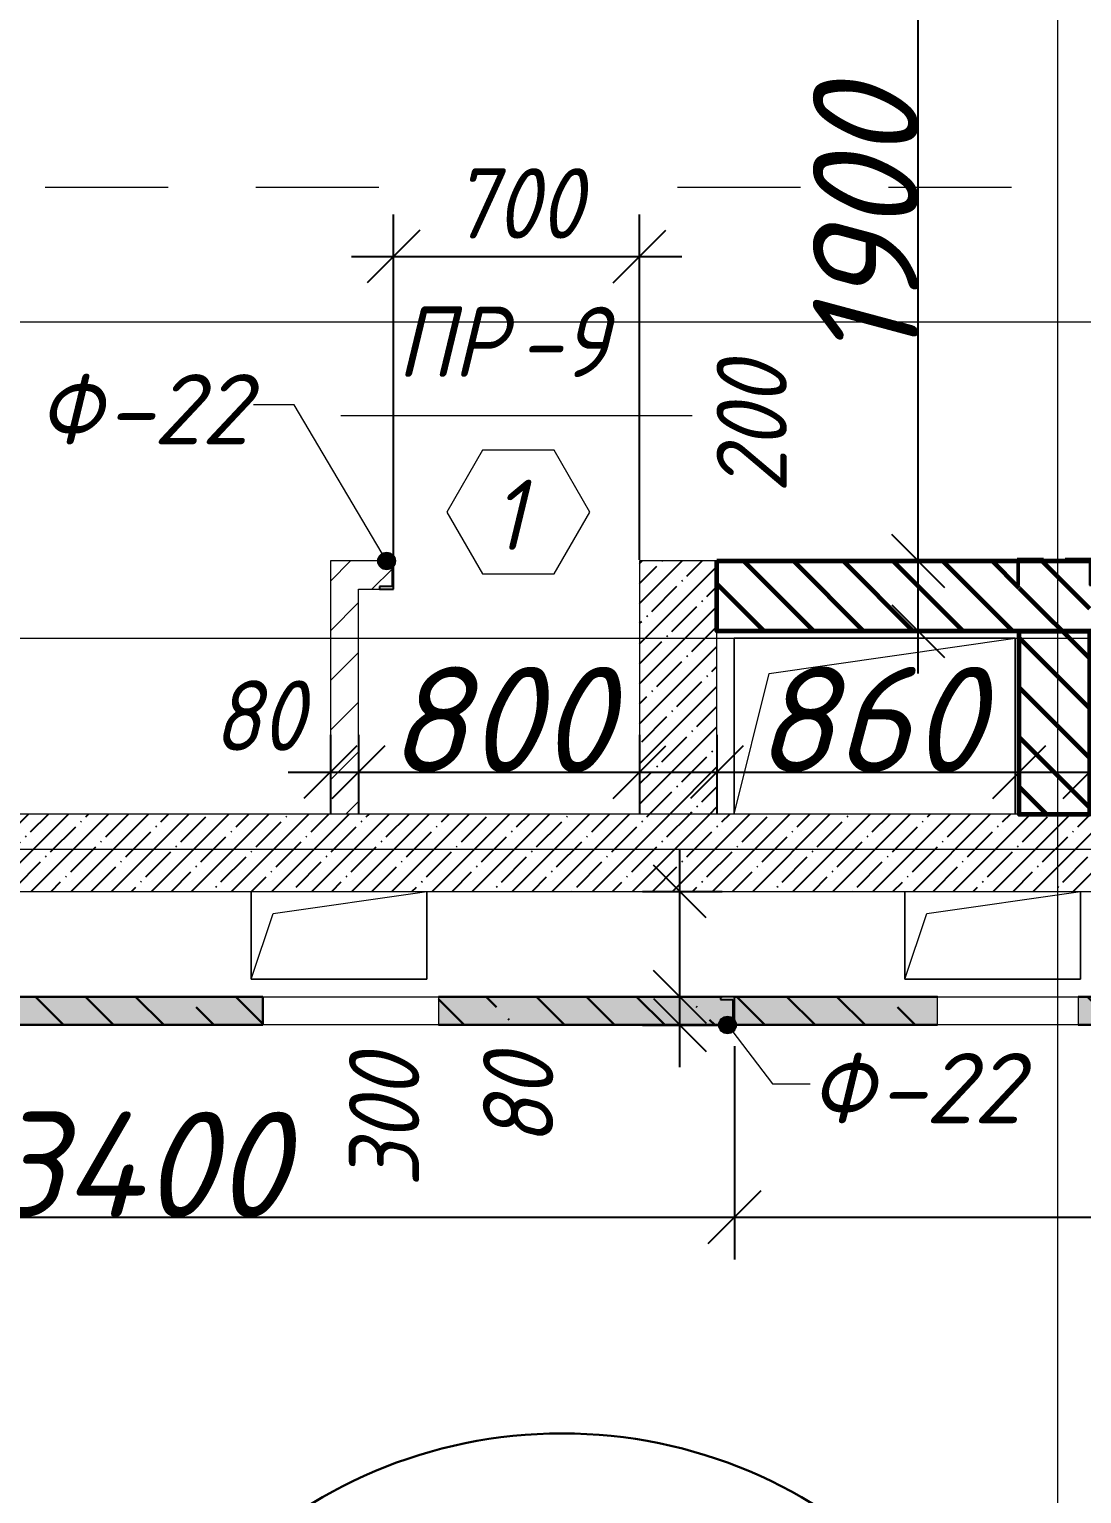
# Model space of a CAD drawing. Header units: millimetres. Extents: x 12986 to 523328, y -9759 to 30092.
# Drawn here: x 491114 to 494109, y 4797 to 8963 of the extents above; entities that cross this region are included whole.
import ezdxf

# ---------------------------------------------------------------- set-up
doc = ezdxf.new("R2010")
doc.units = ezdxf.units.MM
doc.linetypes.add('01 Штриховая _4 мм_', pattern=[600, 350, -250])
for name, color, linetype, lineweight in [('0) ПГП', 1, 'Continuous', 30), ('2) Расчет', 1, 'Continuous', 30), ('5) Блок ячеистый', 160, 'Continuous', 60), ('A-ANNO-DIMS', 7, 'Continuous', 9), ('A-DOOR-IDEN', 7, 'Continuous', 9), ('A-FLOR', 7, 'Continuous', 9), ('A-GENM', 7, 'Continuous', 9), ('A-GENM-1', 7, 'Continuous', 25), ('A-GENM-IDEN', 7, 'Continuous', 9), ('A-WALL-FNSH-2', 7, 'Continuous', 5), ('A-WALL-FNSH-4', 250, 'Continuous', 13), ('A-WALL-PATT-3', 250, 'Continuous', 5), ('G-ANNO-SYMB-1', 7, '01 Штриховая _4 мм_', 9), ('I-WALL', 7, 'Continuous', 5), ('Оси-1', 7, 'Continuous', 20)]:
    doc.layers.add(name, color=color, linetype=linetype, lineweight=lineweight)
doc.layers.add('0)Допникки кружки', color=7, linetype='Continuous', plot=False)
for name, color, linetype, lineweight, true_color in [('A-WALL-11', 7, 'Continuous', 13, 0x800000), ('A-WALL-3', 7, 'Continuous', 5, 0x000000), ('A-WALL-FNSH-3', 7, 'Continuous', 13, 0x008000)]:
    doc.layers.add(name, color=color, linetype=linetype, lineweight=lineweight, true_color=true_color)
doc.styles.add('ISOCPEUR_I_2', font='isocpeui.ttf', dxfattribs={"height": 300})
doc.styles.add('ISOCPEUR_I_3', font='isocpeui.ttf', dxfattribs={"width": 0.9, "height": 200})
doc.styles.add('ISOCPEUR_I_4', font='isocpeui.ttf', dxfattribs={"width": 0.9, "height": 300})
doc.dimstyles.new('ISO-2_0_0_9К_СРЕДНИЙ_1', dxfattribs={"dimscale": 304.8, "dimtxt": 199.196235, "dimasz": 0.492126, "dimexe": 0.393701, "dimexo": 0, "dimgap": 0, "dimtad": 1, "dimdec": 0, "dimzin": 0, "dimdsep": 46, "dimtxsty": 'ISOCPEUR_I_3', "dimblk1": 'OBLIQUE', "dimblk2": 'OBLIQUE', "dimsah": 1, "dimcen": 0.09, "dimdle": 0.393701, "dimazin": 0, "dimtfac": 1, "dimtdec": 4, "dimtix": 1, "dimtmove": 2, "dimatfit": 3, "dimfxl": 1, "dimtvp": 1, "dimtolj": 1, "dimtzin": 0, "dimarcsym": 2})
doc.dimstyles.new('ISO-2_0_0_9К_СРЕДНИЙ_2', dxfattribs={"dimscale": 304.8, "dimtxt": 199.196235, "dimasz": 0.492126, "dimexe": 0.393701, "dimexo": 0, "dimgap": 0, "dimtad": 1, "dimdec": 0, "dimzin": 0, "dimdsep": 46, "dimtxsty": 'ISOCPEUR_I_2', "dimblk1": 'OBLIQUE', "dimblk2": 'OBLIQUE', "dimsah": 1, "dimcen": 0.09, "dimdle": 0.393701, "dimazin": 0, "dimtfac": 1, "dimtdec": 4, "dimtix": 1, "dimtmove": 0, "dimatfit": 3, "dimfxl": 1, "dimtvp": 1, "dimtolj": 1, "dimtzin": 0, "dimarcsym": 2})
doc.dimstyles.new('ISO-2_0_0_9К_СРЕДНИЙ_ФОН', dxfattribs={"dimscale": 304.8, "dimtxt": 199.196235, "dimasz": 0.492126, "dimexe": 0.393701, "dimexo": 0, "dimgap": 0.164042, "dimtad": 1, "dimdec": 0, "dimdsep": 46, "dimtxsty": 'ISOCPEUR_I_3', "dimblk1": 'OBLIQUE', "dimblk2": 'OBLIQUE', "dimsah": 1, "dimcen": 0.09, "dimdle": 0.393701, "dimazin": 0, "dimtfac": 1, "dimtdec": 4, "dimtix": 1, "dimtmove": 1, "dimatfit": 3, "dimfxl": 1, "dimtvp": 1, "dimtfill": 1, "dimtolj": 1, "dimtzin": 0, "dimarcsym": 2})
pattern_1 = [(45, (395430.81, -3869.25), (-57.024626, 57.024626), []), (45, (395487.83, -3869.25), (-57.024626, 57.024626), [100.806, -20.161, 3.353, -16.808])]
pattern_2 = [(135, (395430.81, -3869.25), (-70.71068, -70.71068), [])]
pattern_3 = [(45, (395430.81, -3869.25), (-70.71068, 70.71068), [])]

# ---------------------------------------------------------------- blocks, each defined once
blk = doc.blocks.new('AR_Отверстие прямоугольное _в плите_ - AR_Отверстие прямоугольное _в плите_-24523431-АР1_1_Кладочный план 3 этажа')
at = {"layer": 'A-GENM'}
for p, q in [((400, 250), (-400, 250)), ((-400, 250), (-400, -250)), ((-300, 150), (400, 250)), ((400, -250), (400, 250)), ((-400, -250), (-300, 150))]:
    blk.add_line(p, q, dxfattribs=at)
blk = doc.blocks.new('AR_Отверстие прямоугольное _в плите_ - AR_Отверстие прямоугольное _в плите_-24484115-АР1_1_Кладочный план 3 этажа')
at = {"layer": 'A-GENM'}
for p, q in [((-250, 125), (-250, -125)), ((-187.5, 62.5), (250, 125)), ((250, -125), (250, 125)), ((-250, -125), (-187.5, 62.5)), ((-250, -125), (250, -125))]:
    blk.add_line(p, q, dxfattribs=at)
blk = doc.blocks.new('Фахверк_СКБ_Швеллер - Ф-22_80х3960 h-28624893-АР1_1_Кладочный план 3 этажа')
at = {"layer": 'A-GENM-1'}
for p, q in [((165, 40), (125, 40)), ((125, 40), (125, -40)), ((129.5, 32.6), (165, 32.6)), ((129.5, -32.6), (129.5, 32.6)), ((165, 32.6), (165, 40)), ((125, -40), (165, -40)), ((165, -32.6), (129.5, -32.6)), ((165, -40), (165, -32.6))]:
    blk.add_line(p, q, dxfattribs=at)
blk = doc.blocks.new('Фахверк_СКБ_Уголок - Ф-18_2_200х3550 h_верх развернут-29492809-АР1_1_Кладочный план 3 этажа')
at = {"layer": 'A-GENM-1'}
for p, q in [((200, 156), (125, 156)), ((125, 156), (125, 81)), ((131, 81), (131, 150)), ((131, 150), (200, 150)), ((200, 150), (200, 156)), ((125, 81), (131, 81)), ((131, 19), (125, 19)), ((125, 19), (125, -56)), ((131, -50), (131, 19)), ((125, -56), (200, -56)), ((200, -50), (131, -50)), ((200, -56), (200, -50))]:
    blk.add_line(p, q, dxfattribs=at)
blk = doc.blocks.new('Фахверк_СКБ_Швеллер - Ф-22_80х3960 h-28561543-АР1_1_Кладочный план 3 этажа')
at = {"layer": 'A-GENM-1'}
for p, q in [((165, 40), (125, 40)), ((125, 40), (125, -40)), ((129.5, 32.6), (165, 32.6)), ((129.5, -32.6), (129.5, 32.6)), ((165, 32.6), (165, 40)), ((125, -40), (165, -40)), ((165, -32.6), (129.5, -32.6)), ((165, -40), (165, -32.6))]:
    blk.add_line(p, q, dxfattribs=at)
blk = doc.blocks.new('_Oblique')
at = {"color": 0, "linetype": 'ByBlock', "lineweight": -2}
blk.add_line((-0.5, -0.5), (0.5, 0.5), dxfattribs=at)
blk = doc.blocks.new('*D3495')
at = {"layer": 'A-ANNO-DIMS', "color": 0, "lineweight": -2, "transparency": 16777216}
for p, q in [((492965.5, 6010.7), (492965.5, 6330.7)), ((492859.5, 6210.7), (493085.5, 6210.7)), ((492859.5, 6130.7), (493085.5, 6130.7))]:
    blk.add_line(p, q, dxfattribs=at)
at = {"layer": 'Defpoints', "color": 0, "transparency": 16777216}
for p in [(492859.5, 6210.7), (492965.5, 6210.7), (492859.5, 6130.7)]:
    blk.add_point(p, dxfattribs=at)
at = {"layer": 'A-ANNO-DIMS', "color": 0, "lineweight": -2, "transparency": 16777216, "xscale": 150, "yscale": 150, "zscale": 150}
for p, rotation in [((492965.5, 6210.7), 90), ((492965.5, 6130.7), 270)]:
    blk.add_blockref('_Oblique', p, dxfattribs=dict(at, rotation=rotation))
at = {"layer": 'A-ANNO-DIMS', "color": 0, "transparency": 16777216, "insert": (492405.3, 5785.9), "char_height": 200, "width": 303.391, "attachment_point": 1, "rotation": 90, "line_spacing_factor": 1.149209, "style": 'ISOCPEUR_I_3'}
blk.add_mtext('\\A1;80', dxfattribs=at)
blk = doc.blocks.new('*D3496')
at = {"layer": 'A-ANNO-DIMS', "color": 0, "lineweight": -2, "transparency": 16777216}
for p, q in [((492965.5, 6090.7), (492965.5, 6630.7)), ((492859.5, 6510.7), (493085.5, 6510.7)), ((492859.5, 6210.7), (493085.5, 6210.7))]:
    blk.add_line(p, q, dxfattribs=at)
at = {"layer": 'Defpoints', "color": 0, "transparency": 16777216}
for p in [(492859.5, 6510.7), (492965.5, 6510.7), (492859.5, 6210.7)]:
    blk.add_point(p, dxfattribs=at)
at = {"layer": 'A-ANNO-DIMS', "color": 0, "lineweight": -2, "transparency": 16777216, "xscale": 150, "yscale": 150, "zscale": 150}
for p, rotation in [((492965.5, 6510.7), 90), ((492965.5, 6210.7), 270)]:
    blk.add_blockref('_Oblique', p, dxfattribs=dict(at, rotation=rotation))
at = {"layer": 'A-ANNO-DIMS', "color": 0, "transparency": 16777216, "insert": (492023.8, 5669.9), "char_height": 200, "width": 455.087, "attachment_point": 1, "rotation": 90, "line_spacing_factor": 1.149209, "style": 'ISOCPEUR_I_3'}
blk.add_mtext('\\A1;300', dxfattribs=at)
blk = doc.blocks.new('*D3607')
at = {"layer": 'A-ANNO-DIMS', "color": 0, "lineweight": -2, "transparency": 16777216}
for p, q in [((491970.8, 6955.7), (491970.8, 6729.6)), ((492050.8, 6955.7), (492050.8, 6729.6)), ((491850.8, 6849.6), (492170.8, 6849.6))]:
    blk.add_line(p, q, dxfattribs=at)
at = {"layer": 'Defpoints', "color": 0, "transparency": 16777216}
for p in [(491970.8, 6955.7), (492050.8, 6955.7), (492050.8, 6849.6)]:
    blk.add_point(p, dxfattribs=at)
at = {"layer": 'A-ANNO-DIMS', "color": 0, "lineweight": -2, "transparency": 16777216, "xscale": 150, "yscale": 150, "zscale": 150, "rotation": 180}
blk.add_blockref('_Oblique', (491970.8, 6849.6), dxfattribs=at)
at = {"layer": 'A-ANNO-DIMS', "color": 0, "lineweight": -2, "transparency": 16777216, "xscale": 150, "yscale": 150, "zscale": 150}
blk.add_blockref('_Oblique', (492050.8, 6849.6), dxfattribs=at)
at = {"layer": 'A-ANNO-DIMS', "color": 0, "transparency": 16777216, "insert": (491636.3, 7110.9), "char_height": 200, "width": 303.391, "attachment_point": 1, "line_spacing_factor": 1.149209, "style": 'ISOCPEUR_I_3'}
blk.add_mtext('\\A1;80', dxfattribs=at)
blk = doc.blocks.new('*D3608')
at = {"layer": 'A-ANNO-DIMS', "color": 0, "lineweight": -2, "transparency": 16777216}
for p, q in [((492050.8, 6955.7), (492050.8, 6729.6)), ((492850.8, 6955.7), (492850.8, 6729.6)), ((491930.8, 6849.6), (492970.8, 6849.6))]:
    blk.add_line(p, q, dxfattribs=at)
at = {"layer": 'Defpoints', "color": 0, "transparency": 16777216}
for p in [(492050.8, 6955.7), (492850.8, 6955.7), (492850.8, 6849.6)]:
    blk.add_point(p, dxfattribs=at)
at = {"layer": 'A-ANNO-DIMS', "color": 0, "lineweight": -2, "transparency": 16777216, "xscale": 150, "yscale": 150, "zscale": 150, "rotation": 180}
blk.add_blockref('_Oblique', (492050.8, 6849.6), dxfattribs=at)
at = {"layer": 'A-ANNO-DIMS', "color": 0, "lineweight": -2, "transparency": 16777216, "xscale": 150, "yscale": 150, "zscale": 150}
blk.add_blockref('_Oblique', (492850.8, 6849.6), dxfattribs=at)
at = {"layer": 'A-ANNO-DIMS', "color": 0, "transparency": 16777216, "insert": (492450.8, 6999.6), "char_height": 300, "width": 455.087, "attachment_point": 5, "style": 'ISOCPEUR_I_2'}
blk.add_mtext('\\A1;800', dxfattribs=at)
blk = doc.blocks.new('*D3609')
at = {"layer": 'A-ANNO-DIMS', "color": 0, "lineweight": -2, "transparency": 16777216}
for p, q in [((493070.8, 6955.7), (493070.8, 6729.6)), ((493930.8, 6955.7), (493930.8, 6729.6)), ((492950.8, 6849.6), (494050.8, 6849.6))]:
    blk.add_line(p, q, dxfattribs=at)
at = {"layer": 'Defpoints', "color": 0, "transparency": 16777216}
for p in [(493070.8, 6955.7), (493930.8, 6955.7), (493930.8, 6849.6)]:
    blk.add_point(p, dxfattribs=at)
at = {"layer": 'A-ANNO-DIMS', "color": 0, "lineweight": -2, "transparency": 16777216, "xscale": 150, "yscale": 150, "zscale": 150, "rotation": 180}
blk.add_blockref('_Oblique', (493070.8, 6849.6), dxfattribs=at)
at = {"layer": 'A-ANNO-DIMS', "color": 0, "lineweight": -2, "transparency": 16777216, "xscale": 150, "yscale": 150, "zscale": 150}
blk.add_blockref('_Oblique', (493930.8, 6849.6), dxfattribs=at)
at = {"layer": 'A-ANNO-DIMS', "color": 0, "transparency": 16777216, "insert": (493500.8, 6999.6), "char_height": 300, "width": 455.087, "attachment_point": 5, "style": 'ISOCPEUR_I_2'}
blk.add_mtext('\\A1;860', dxfattribs=at)
blk = doc.blocks.new('*D3610')
at = {"layer": 'A-ANNO-DIMS', "color": 0, "lineweight": -2, "transparency": 16777216}
for p, q in [((493930.8, 6955.7), (493930.8, 6729.6)), ((494130.8, 6955.7), (494130.8, 6729.6)), ((493810.8, 6849.6), (494250.8, 6849.6))]:
    blk.add_line(p, q, dxfattribs=at)
at = {"layer": 'Defpoints', "color": 0, "transparency": 16777216}
for p in [(493930.8, 6955.7), (494130.8, 6955.7), (494130.8, 6849.6)]:
    blk.add_point(p, dxfattribs=at)
at = {"layer": 'A-ANNO-DIMS', "color": 0, "lineweight": -2, "transparency": 16777216, "xscale": 150, "yscale": 150, "zscale": 150, "rotation": 180}
blk.add_blockref('_Oblique', (493930.8, 6849.6), dxfattribs=at)
at = {"layer": 'A-ANNO-DIMS', "color": 0, "lineweight": -2, "transparency": 16777216, "xscale": 150, "yscale": 150, "zscale": 150}
blk.add_blockref('_Oblique', (494130.8, 6849.6), dxfattribs=at)
at = {"layer": 'A-ANNO-DIMS', "color": 0, "transparency": 16777216, "insert": (494349.7, 7110.9), "char_height": 200, "width": 455.087, "attachment_point": 1, "line_spacing_factor": 1.149209, "style": 'ISOCPEUR_I_3'}
blk.add_mtext('\\A1;200', dxfattribs=at)
blk = doc.blocks.new('*D3614')
at = {"layer": 'A-ANNO-DIMS', "color": 0, "lineweight": -2, "transparency": 16777216}
for p, q in [((492150.8, 7450.7), (492150.8, 8436.7)), ((492850.8, 7453.8), (492850.8, 8436.7)), ((492030.8, 8316.7), (492970.8, 8316.7))]:
    blk.add_line(p, q, dxfattribs=at)
at = {"layer": 'Defpoints', "color": 0, "transparency": 16777216}
for p in [(492850.8, 8316.7), (492150.8, 7450.7), (492850.8, 7453.8)]:
    blk.add_point(p, dxfattribs=at)
at = {"layer": 'A-ANNO-DIMS', "color": 0, "lineweight": -2, "transparency": 16777216, "xscale": 150, "yscale": 150, "zscale": 150, "rotation": 180}
blk.add_blockref('_Oblique', (492150.8, 8316.7), dxfattribs=at)
at = {"layer": 'A-ANNO-DIMS', "color": 0, "lineweight": -2, "transparency": 16777216, "xscale": 150, "yscale": 150, "zscale": 150}
blk.add_blockref('_Oblique', (492850.8, 8316.7), dxfattribs=at)
at = {"layer": 'A-ANNO-DIMS', "color": 0, "transparency": 16777216, "insert": (492500.8, 8468), "char_height": 200, "width": 455.087, "attachment_point": 5, "style": 'ISOCPEUR_I_3', "bg_fill": 3, "box_fill_scale": 1.1, "bg_fill_color": 256, "bg_fill_true_color": 13158600, "bg_fill_transparency": 0}
blk.add_mtext('\\A1;700', dxfattribs=at)
blk = doc.blocks.new('AAR_СКБ_Марка_Двери_Перемычка и проем - Марка перемычки и проема-25306769-АР1_1_Кладочный план 3 этажа')
at = {"layer": 'A-DOOR-IDEN'}
for p, q in [((-5, 0), (5, 0)), ((-0.968, -0.984), (-1.986, -2.747)), ((1.067, -0.984), (-0.968, -0.984)), ((2.085, -2.747), (1.067, -0.984)), ((-1.986, -2.747), (-0.968, -4.509)), ((1.067, -4.509), (2.085, -2.747)), ((-0.968, -4.509), (1.067, -4.509))]:
    blk.add_line(p, q, dxfattribs=at)
blk = doc.blocks.new('*D3798')
at = {"layer": 'A-ANNO-DIMS', "color": 0, "lineweight": -2, "transparency": 16777216}
for p, q in [((493643.7, 7130.7), (493643.7, 7570.7)), ((493537.6, 7450.7), (493763.7, 7450.7)), ((493537.6, 7250.7), (493763.7, 7250.7))]:
    blk.add_line(p, q, dxfattribs=at)
at = {"layer": 'Defpoints', "color": 0, "transparency": 16777216}
for p in [(493537.6, 7450.7), (493643.7, 7450.7), (493537.6, 7250.7)]:
    blk.add_point(p, dxfattribs=at)
at = {"layer": 'A-ANNO-DIMS', "color": 0, "lineweight": -2, "transparency": 16777216, "xscale": 150, "yscale": 150, "zscale": 150}
for p, rotation in [((493643.7, 7450.7), 90), ((493643.7, 7250.7), 270)]:
    blk.add_blockref('_Oblique', p, dxfattribs=dict(at, rotation=rotation))
at = {"layer": 'A-ANNO-DIMS', "color": 0, "transparency": 16777216, "insert": (493069.7, 7644.2), "char_height": 200, "width": 455.087, "attachment_point": 1, "rotation": 90, "line_spacing_factor": 1.149209, "style": 'ISOCPEUR_I_3'}
blk.add_mtext('\\A1;200', dxfattribs=at)
blk = doc.blocks.new('*D3799')
at = {"layer": 'A-ANNO-DIMS', "color": 0, "lineweight": -2, "transparency": 16777216}
for p, q in [((493643.7, 7330.7), (493643.7, 9470.7)), ((493922.8, 9350.7), (493523.7, 9350.7)), ((493537.6, 7450.7), (493763.7, 7450.7))]:
    blk.add_line(p, q, dxfattribs=at)
at = {"layer": 'Defpoints', "color": 0, "transparency": 16777216}
for p in [(493643.7, 9350.7), (493922.8, 9350.7), (493537.6, 7450.7)]:
    blk.add_point(p, dxfattribs=at)
at = {"layer": 'A-ANNO-DIMS', "color": 0, "lineweight": -2, "transparency": 16777216, "xscale": 150, "yscale": 150, "zscale": 150}
for p, rotation in [((493643.7, 9350.7), 90), ((493643.7, 7450.7), 270)]:
    blk.add_blockref('_Oblique', p, dxfattribs=dict(at, rotation=rotation))
at = {"layer": 'A-ANNO-DIMS', "color": 0, "transparency": 16777216, "insert": (493493.7, 8400.7), "char_height": 300, "width": 560.814, "attachment_point": 5, "rotation": 90, "style": 'ISOCPEUR_I_2'}
blk.add_mtext('\\A1;1900', dxfattribs=at)
blk = doc.blocks.new('*D3852')
at = {"layer": 'A-ANNO-DIMS', "color": 0, "lineweight": -2, "transparency": 16777216}
for p, q in [((493120.8, 6070.7), (493120.8, 5463.9)), ((489720.8, 5690), (489720.8, 5463.9)), ((489600.8, 5583.9), (493240.8, 5583.9))]:
    blk.add_line(p, q, dxfattribs=at)
at = {"layer": 'Defpoints', "color": 0, "transparency": 16777216}
for p in [(493120.8, 6070.7), (489720.8, 5690), (493120.8, 5583.9)]:
    blk.add_point(p, dxfattribs=at)
at = {"layer": 'A-ANNO-DIMS', "color": 0, "lineweight": -2, "transparency": 16777216, "xscale": 150, "yscale": 150, "zscale": 150, "rotation": 180}
blk.add_blockref('_Oblique', (489720.8, 5583.9), dxfattribs=at)
at = {"layer": 'A-ANNO-DIMS', "color": 0, "lineweight": -2, "transparency": 16777216, "xscale": 150, "yscale": 150, "zscale": 150}
blk.add_blockref('_Oblique', (493120.8, 5583.9), dxfattribs=at)
at = {"layer": 'A-ANNO-DIMS', "color": 0, "transparency": 16777216, "insert": (491420.8, 5733.9), "char_height": 300, "width": 625.17, "attachment_point": 5, "style": 'ISOCPEUR_I_2'}
blk.add_mtext('\\A1;3400', dxfattribs=at)
blk = doc.blocks.new('*D3853')
at = {"layer": 'A-ANNO-DIMS', "color": 0, "lineweight": -2, "transparency": 16777216}
for p, q in [((493120.8, 6070.7), (493120.8, 5463.9)), ((496510.8, 5690), (496510.8, 5463.9)), ((493000.8, 5583.9), (496630.8, 5583.9))]:
    blk.add_line(p, q, dxfattribs=at)
at = {"layer": 'Defpoints', "color": 0, "transparency": 16777216}
for p in [(493120.8, 6070.7), (496510.8, 5690), (496510.8, 5583.9)]:
    blk.add_point(p, dxfattribs=at)
at = {"layer": 'A-ANNO-DIMS', "color": 0, "lineweight": -2, "transparency": 16777216, "xscale": 150, "yscale": 150, "zscale": 150, "rotation": 180}
blk.add_blockref('_Oblique', (493120.8, 5583.9), dxfattribs=at)
at = {"layer": 'A-ANNO-DIMS', "color": 0, "lineweight": -2, "transparency": 16777216, "xscale": 150, "yscale": 150, "zscale": 150}
blk.add_blockref('_Oblique', (496510.8, 5583.9), dxfattribs=at)
at = {"layer": 'A-ANNO-DIMS', "color": 0, "transparency": 16777216, "insert": (494815.8, 5733.9), "char_height": 300, "width": 606.782, "attachment_point": 5, "style": 'ISOCPEUR_I_2'}
blk.add_mtext('\\A1;3390', dxfattribs=at)

msp = doc.modelspace()

# ---------------------------------------------------------------- hatches: boundary and pattern name
h = msp.add_hatch()
h.set_pattern_fill('FP_4', color=256, style=0, pattern_type=2)
h.set_pattern_definition(pattern_1)
h.paths.add_polyline_path([(492850.80854, 6730.74642), (493070.80854, 6730.74642), (493070.80854, 7450.74622), (492850.80854, 7450.74622), (492850.80854, 7072.57359)], flags=0)
h = msp.add_hatch()
h.set_pattern_fill('FP_4', color=256, style=0, pattern_type=2)
h.set_pattern_definition(pattern_1)
h.paths.add_polyline_path([(497040.80855, 6510.74642), (497040.80855, 6730.74642), (489640.80855, 6730.74642), (489640.80855, 6510.74642), (494554.43975, 6510.74642)], flags=0)
at = {"layer": '0) ПГП'}
h = msp.add_hatch(dxfattribs=at)
h.set_pattern_fill('FP_6', color=256, style=0, pattern_type=2)
h.set_pattern_definition([(50, (395430.81, -3869.254), (72.873764, -6.37607), [7.62, -83.82]), (355, (395430.81, -3869.25), (-14.09699, 76.422444), [6.096, -67.056]), (100.451, (395436.88, -3869.785), (58.776964, 70.04687), [6.476, -71.236]), (46.184, (395430.81, -3848.93), (108.43142, -16.817454), [11.43, -125.73]), (96.636, (395439.84, -3850.33), (94.961, 98.97089), [9.714, -106.854]), (351.184, (395430.81, -3848.93), (94.96227, 98.97018), [9.144, -100.584]), (21, (395440.97, -3854.014), (60.64565, -40.906537), [7.62, -83.82]), (326, (395440.97, -3854.01), (24.72083, 73.67493), [6.096, -67.056]), (71.451, (395446.02, -3857.42), (85.36689, 32.768737), [6.476, -71.236]), (37.5, (395430.809, -3869.254), (1.235525, 33.8224325), [3.353, -62.89, 3.353, -64.719, -67.31]), (37.5, (395430.809, -3869.254), (1.235525, 33.8224325), [-134.315, 3.353, -63.957]), (7.5, (395430.81, -3869.254), (26.728146, 40.072549), [3.353, -35.458, 3.353, -61.366, -25.654]), (7.5, (395430.81, -3869.254), (26.728146, 40.072549), [-103.53, 3.353, -22.301]), (327.5, (395408.152, -3869.254), (54.2363175, -2.292117), [3.353, -22.047, 3.353, -75.895, -105.156]), (327.5, (395408.152, -3869.254), (54.2363175, -2.292117), [-104.648, 3.353, -101.803]), (317.5, (395397.99, -3869.254), (59.25158, 10.17014), [3.353, -29.667, 3.353, -49.276, -74.676]), (317.5, (395397.99, -3869.254), (59.25158, 10.17014), [-85.649, 3.353, -71.323])])
h.paths.add_polyline_path([(494554.43975, 6130.74642), (496510.80861, 6130.74642), (496510.80861, 6210.74642), (494098.80849, 6210.74642), (494098.80849, 6130.74642)], flags=0)
h.paths.add_polyline_path([(490170.80855, 6130.74642), (491778.80849, 6130.74642), (491778.80849, 6210.74642), (490170.80855, 6210.74642)], flags=0)
h.paths.add_polyline_path([(493080.80858, 6130.74642), (493080.80858, 6138.14642), (493116.30858, 6138.14642), (493116.30858, 6203.34642), (493080.80858, 6203.34642), (493080.80858, 6210.74642), (492278.80849, 6210.74642), (492278.80849, 6130.74642)], flags=0)
h.paths.add_polyline_path([(489720.80855, 6130.74642), (489730.80855, 6130.74642), (489730.80855, 6138.14642), (489766.30855, 6138.14642), (489766.30855, 6203.34642), (489730.80855, 6203.34642), (489730.80855, 6210.74642), (489720.80855, 6210.74642), (489720.80855, 6138.14642)], flags=0)
h.paths.add_polyline_path([(493200.58959, 6130.74642), (493698.80849, 6130.74642), (493698.80849, 6210.74642), (493120.80858, 6210.74642), (493120.80858, 6130.74642)], flags=0)
h = msp.add_hatch(dxfattribs=at)
h.set_pattern_fill('FP_7', color=256, style=0, pattern_type=2)
h.set_pattern_definition([(135, (395430.8, -3869.25), (-142.5612, -142.5612), []), (135, (395573.37, -3869.25), (-142.5612, -142.5612), [252.016, -50.403, 3.353, -47.05])])
h.paths.add_polyline_path([(494554.43975, 6130.74642), (496510.80861, 6130.74642), (496510.80861, 6210.74642), (494098.80849, 6210.74642), (494098.80849, 6130.74642)], flags=0)
h.paths.add_polyline_path([(490170.80855, 6130.74642), (491778.80849, 6130.74642), (491778.80849, 6210.74642), (490170.80855, 6210.74642)], flags=0)
h.paths.add_polyline_path([(493080.80858, 6130.74642), (493080.80858, 6138.14642), (493116.30858, 6138.14642), (493116.30858, 6203.34642), (493080.80858, 6203.34642), (493080.80858, 6210.74642), (492278.80849, 6210.74642), (492278.80849, 6130.74642)], flags=0)
h.paths.add_polyline_path([(489720.80855, 6130.74642), (489730.80855, 6130.74642), (489730.80855, 6138.14642), (489766.30855, 6138.14642), (489766.30855, 6203.34642), (489730.80855, 6203.34642), (489730.80855, 6210.74642), (489720.80855, 6210.74642), (489720.80855, 6138.14642)], flags=0)
h.paths.add_polyline_path([(493200.58959, 6130.74642), (493698.80849, 6130.74642), (493698.80849, 6210.74642), (493120.80858, 6210.74642), (493120.80858, 6130.74642)], flags=0)
at = {"layer": '5) Блок ячеистый'}
h = msp.add_hatch(dxfattribs=at)
h.set_pattern_fill('FP_1', color=256, style=0, pattern_type=2)
h.set_pattern_definition(pattern_2)
h.paths.add_polyline_path([(494130.80859, 6730.74642), (494130.80859, 7450.74622), (493930.80859, 7450.74622), (493930.80859, 6730.74642)], flags=0)
h.paths.add_polyline_path([(493930.80859, 9350.74622), (494130.80859, 9350.74622), (494130.80859, 9530.74641), (493930.80859, 9530.74641), (493930.80859, 9419.74622)], flags=0)
h = msp.add_hatch(dxfattribs=at)
h.set_pattern_fill('FP_1', color=256, style=0, pattern_type=2)
h.set_pattern_definition(pattern_2)
h.paths.add_polyline_path([(493924.80859, 7250.74622), (493930.80859, 7250.74622), (493930.80859, 7381.74622), (493924.80859, 7381.74622), (493924.80859, 7450.74622), (493069.80854, 7450.74622), (493069.80854, 7250.74622)], flags=0)
at = {"layer": 'A-GENM-IDEN'}
h = msp.add_hatch(color=256, dxfattribs=at)
edge = h.paths.add_edge_path(flags=0)
edge.add_arc((493100.80858, 6130.74642), 25, 0, 360)
at = {"layer": 'A-WALL-PATT-3'}
h = msp.add_hatch(dxfattribs=at)
h.set_pattern_fill('FP_5', color=256, style=0, pattern_type=2)
h.set_pattern_definition(pattern_3)
h.paths.add_polyline_path([(491970.80854, 6730.74642), (492050.80854, 6730.74642), (492050.80854, 7450.74642), (491970.80854, 7450.74642), (491970.80854, 7072.57359)], flags=0)
h = msp.add_hatch(dxfattribs=at)
h.set_pattern_fill('FP_5', color=256, style=0, pattern_type=2)
h.set_pattern_definition(pattern_3)
h.paths.add_polyline_path([(492110.80854, 7370.74642), (492110.80854, 7378.14642), (492146.30854, 7378.14642), (492146.30854, 7443.34642), (492110.80854, 7443.34642), (492110.80854, 7450.74642), (492050.80854, 7450.74642), (492050.80854, 7370.74642)], flags=0)

# ---------------------------------------------------------------- linework, layer by layer
at = {"layer": '0) ПГП'}
for p, q in [((491778.80849, 6210.74642), (490170.80855, 6210.74642)), ((491778.80849, 6130.74642), (491778.80849, 6210.74642)), ((493080.80858, 6210.74642), (492278.80849, 6210.74642)), ((493698.80849, 6210.74642), (493120.80858, 6210.74642)), ((494098.80849, 6130.74642), (496510.80861, 6130.74642))]:
    msp.add_line(p, q, dxfattribs=at)
at = {"layer": '0)Допникки кружки', "color": 1, "lineweight": 30}
msp.add_circle((492630.17385, 3599.47696), 1369.38563, dxfattribs=at)
at = {"layer": '2) Расчет'}
for p, q in [((496510.80861, 6210.74642), (494098.80849, 6210.74642)), ((490170.80855, 6130.74642), (491778.80849, 6130.74642)), ((492278.80849, 6130.74642), (493080.80858, 6130.74642)), ((493120.80858, 6130.74642), (493698.80849, 6130.74642))]:
    msp.add_line(p, q, dxfattribs=at)
at = {"layer": '5) Блок ячеистый'}
for points in [[(493070.80854, 7450.74622), (496020.8085, 7450.74622), (496020.8085, 7250.74622), (493070.80854, 7250.74622)], [(493930.80859, 7250.74622), (494130.80859, 7250.74622), (494130.80859, 6729.60144), (493930.80859, 6729.60144)]]:
    msp.add_lwpolyline(points, close=True, dxfattribs=at)
at = {"layer": 'A-FLOR'}
for p, q in [((493119.80854, 7230.74641), (493919.80854, 7230.74641)), ((493119.80854, 6730.74642), (493119.80854, 7230.74641)), ((493919.80854, 7230.74641), (493919.80854, 6730.74642)), ((491745.80854, 6260.74642), (491745.80854, 6510.74642)), ((492245.80854, 6510.74642), (492245.80854, 6260.74642)), ((493605.80854, 6260.74642), (493605.80854, 6510.74642)), ((494105.80854, 6510.74642), (494105.80854, 6260.74642)), ((492245.80854, 6260.74642), (491745.80854, 6260.74642)), ((494105.80854, 6260.74642), (493605.80854, 6260.74642))]:
    msp.add_line(p, q, dxfattribs=at)
at = {"layer": 'A-GENM-IDEN'}
for p, q in [((491867.61462, 7894.73112), (491752.6012, 7894.73112)), ((493100.80858, 6130.74642), (493228.65438, 5963.49046)), ((493228.65438, 5963.49046), (493336.50018, 5963.49046))]:
    msp.add_line(p, q, dxfattribs=at)
msp.add_circle((493100.80858, 6130.74642), 25, dxfattribs=at)
at = {"layer": 'A-WALL-11'}
msp.add_line((389220.80855, 7230.74641), (521382.43658, 7230.74641), dxfattribs=at)
at = {"layer": 'A-WALL-3'}
for p, q in [((492850.80854, 7450.74622), (492850.80854, 6730.74642)), ((493070.80854, 7450.74622), (492850.80854, 7450.74622)), ((493070.80854, 6730.74642), (493070.80854, 7450.74622)), ((497040.80855, 6730.74642), (489640.80855, 6730.74642)), ((489640.80855, 6510.74642), (497040.80855, 6510.74642))]:
    msp.add_line(p, q, dxfattribs=at)
at = {"layer": 'A-WALL-FNSH-2'}
for p, q in [((493069.80854, 7450.74622), (493069.80854, 7250.74622)), ((493924.80859, 7450.74622), (493070.80854, 7450.74622)), ((494061.80859, 7450.74622), (493999.80859, 7450.74622)), ((493069.80854, 7250.74622), (493930.80859, 7250.74622)), ((493930.80859, 7250.74622), (493930.80859, 6730.74642))]:
    msp.add_line(p, q, dxfattribs=at)
at = {"layer": 'A-WALL-FNSH-3'}
for p, q in [((492110.80854, 7450.74642), (491970.80854, 7450.74642)), ((491970.80854, 7450.74642), (491970.80854, 6730.74642)), ((492050.80854, 6730.74642), (492050.80854, 7370.74642)), ((492050.80854, 7370.74642), (492110.80854, 7370.74642))]:
    msp.add_line(p, q, dxfattribs=at)
at = {"layer": 'A-WALL-FNSH-4'}
for p, q in [((492278.80849, 6210.74642), (492278.80849, 6130.74642)), ((493698.80849, 6130.74642), (493698.80849, 6210.74642)), ((494098.80849, 6210.74642), (494098.80849, 6130.74642))]:
    msp.add_line(p, q, dxfattribs=at)
at = {"layer": 'G-ANNO-SYMB-1'}
msp.add_line((438359.01269, 8514.02489), (522235.85803, 8514.02489), dxfattribs=at)
at = {"layer": 'I-WALL'}
for p, q in [((491778.80849, 6210.74642), (492278.80849, 6210.74642)), ((493698.80849, 6210.74642), (494098.80849, 6210.74642)), ((492278.80849, 6130.74642), (491778.80849, 6130.74642)), ((494098.80849, 6130.74642), (493698.80849, 6130.74642))]:
    msp.add_line(p, q, dxfattribs=at)
at = {"layer": 'Оси-1'}
for p, q in [((494040.80852, -8019.25359), (494040.80852, 24767.68957)), ((389220.80855, 8130.74641), (521382.43658, 8130.74641)), ((389220.80855, 6630.74641), (521382.43658, 6630.74641))]:
    msp.add_line(p, q, dxfattribs=at)

# ---------------------------------------------------------------- block references
at = {"layer": 'A-GENM'}
for name, p in [('AR_Отверстие прямоугольное _в плите_ - AR_Отверстие прямоугольное _в плите_-24523431-АР1_1_Кладочный план 3 этажа', (493519.80854, 6980.74641)), ('AR_Отверстие прямоугольное _в плите_ - AR_Отверстие прямоугольное _в плите_-24484115-АР1_1_Кладочный план 3 этажа', (491995.80854, 6385.74642)), ('AR_Отверстие прямоугольное _в плите_ - AR_Отверстие прямоугольное _в плите_-24484115-АР1_1_Кладочный план 3 этажа', (493855.80854, 6385.74642))]:
    msp.add_blockref(name, p, dxfattribs=at)
at = {"layer": 'A-GENM-1'}
for name, p, rotation in [('Фахверк_СКБ_Швеллер - Ф-22_80х3960 h-28561543-АР1_1_Кладочный план 3 этажа', (492275.80854, 7410.74642), 180), ('Фахверк_СКБ_Уголок - Ф-18_2_200х3550 h_верх развернут-29492809-АР1_1_Кладочный план 3 этажа', (493980.80859, 7581.74622), 270), ('Фахверк_СКБ_Швеллер - Ф-22_80х3960 h-28624893-АР1_1_Кладочный план 3 этажа', (493245.80858, 6170.74642), 180)]:
    msp.add_blockref(name, p, dxfattribs=dict(at, rotation=rotation))

# ---------------------------------------------------------------- texts
at = {"layer": 'A-GENM-IDEN', "char_height": 200, "attachment_point": 1, "style": 'ISOCPEUR_I_2'}
for s, insert, width in [('\\fISOCPEUR|b0|i1|c204|p34|;\\W.9;Ф', (491139.28302, 7982.3457), 230.886), ('-22', (491329.78302, 7982.3457), 476.202375), ('\\fISOCPEUR|b0|i1|c204|p34|;\\W.9;Ф', (493336.50018, 6051.10504), 230.886), ('-22', (493527.00018, 6051.10504), 476.202375)]:
    msp.add_mtext(s, dxfattribs=dict(at, insert=insert, width=width))

# ---------------------------------------------------------------- dimensions: what is measured, and where the dimension line sits
at = {"layer": 'A-ANNO-DIMS'}
dim = msp.add_linear_dim(base=(493643.69341, 9350.74622), p1=(493537.62739, 7450.74622), p2=(493922.80859, 9350.74622), angle=90, dimstyle='ISO-2_0_0_9К_СРЕДНИЙ_2', override={"dimpost": '<>', "dimfxl": 1938.650189}, dxfattribs=at)
dim.commit()
dim.dimension.update_dxf_attribs({"geometry": '*D3799', "text_midpoint": (493493.69341, 8400.74622)})
for base, p1, p2, override, picture, middle in [((493643.69341, 7450.74622), (493537.62739, 7250.74622), (493537.62739, 7450.74622), {"dimpost": '<>', "dimfxl": 200}, '*D3798', (493203.02306, 7871.72552)), ((492965.54785, 6510.74642), (492859.48183, 6210.74642), (492859.48183, 6510.74642), {"dimpost": '<>', "dimfxl": 300}, '*D3496', (492157.10785, 5897.42348)), ((492965.54785, 6210.74642), (492859.48183, 6130.74642), (492859.48183, 6210.74642), {"dimpost": '<>', "dimfxl": 80}, '*D3495', (492538.62136, 5937.60712))]:
    dim = msp.add_linear_dim(base=base, p1=p1, p2=p2, angle=90, dimstyle='ISO-2_0_0_9К_СРЕДНИЙ_1', override=override, dxfattribs=at)
    dim.commit()
    dim.dimension.update_dxf_attribs({"geometry": picture, "text_midpoint": middle, "dimtype": 160, "text_rotation": 90})
for base, p1, p2, override, picture, middle in [((492850.80854, 6849.60144), (492050.80854, 6955.66746), (492850.80854, 6955.66746), {"dimpost": '<>', "dimfxl": 799.999995}, '*D3608', (492450.80854, 6999.60144)), ((493930.80859, 6849.60144), (493070.80854, 6955.66746), (493930.80859, 6955.66746), {"dimpost": '<>', "dimfxl": 860.000054}, '*D3609', (493500.80856, 6999.60144)), ((493120.80858, 5583.94302), (489720.80855, 5690.00904), (493120.80858, 6070.74642), {"dimpost": '<>', "dimfxl": 3421.251402}, '*D3852', (491420.80856, 5733.94302)), ((496510.80861, 5583.94302), (493120.80858, 6070.74642), (496510.80861, 5690.00904), {"dimpost": '<>', "dimfxl": 3411.313699}, '*D3853', (494815.80859, 5733.94302))]:
    dim = msp.add_linear_dim(base=base, p1=p1, p2=p2, dimstyle='ISO-2_0_0_9К_СРЕДНИЙ_2', override=override, dxfattribs=at)
    dim.commit()
    dim.dimension.update_dxf_attribs({"geometry": picture, "text_midpoint": middle})
for base, p1, p2, override, picture, middle in [((492050.80854, 6849.60144), (491970.80854, 6955.66746), (492050.80854, 6955.66746), {"dimpost": '<>', "dimfxl": 80}, '*D3607', (491788.01042, 6977.55926)), ((494130.80859, 6849.60144), (493930.80859, 6955.66746), (494130.80859, 6955.66746), {"dimpost": '<>', "dimfxl": 200}, '*D3610', (494577.26721, 6977.55926))]:
    dim = msp.add_linear_dim(base=base, p1=p1, p2=p2, dimstyle='ISO-2_0_0_9К_СРЕДНИЙ_1', override=override, dxfattribs=at)
    dim.commit()
    dim.dimension.update_dxf_attribs({"geometry": picture, "text_midpoint": middle, "dimtype": 160})

# ---------------------------------------------------------------- next in the draw order: dimensions: what is measured, and where the dimension line sits
dim = msp.add_linear_dim(base=(492850.80854, 8316.71276), p1=(492150.80854, 7450.74642), p2=(492850.80854, 7453.79442), dimstyle='ISO-2_0_0_9К_СРЕДНИЙ_ФОН', override={"dimpost": '<>', "dimfxl": 700.006636}, dxfattribs=at)
dim.commit()
dim.dimension.update_dxf_attribs({"geometry": '*D3614', "text_midpoint": (492500.80854, 8468.00064)})

# ---------------------------------------------------------------- next in the draw order: hatches: boundary and pattern name
at = {"layer": 'A-GENM-IDEN'}
h = msp.add_hatch(color=256, dxfattribs=at)
edge = h.paths.add_edge_path(flags=0)
edge.add_arc((492130.80854, 7450.74642), 25, 0, 360)

# ---------------------------------------------------------------- next in the draw order: linework, layer by layer
msp.add_line((492130.80854, 7450.74642), (491867.61462, 7894.73112), dxfattribs=at)
msp.add_circle((492130.80854, 7450.74642), 25, dxfattribs=at)

# ---------------------------------------------------------------- next in the draw order: block references
at = {"layer": 'A-DOOR-IDEN', "xscale": 99.99999999999993, "yscale": 99.99999999999993, "zscale": 99.99999999999993}
msp.add_blockref('AAR_СКБ_Марка_Двери_Перемычка и проем - Марка перемычки и проема-25306769-АР1_1_Кладочный план 3 этажа', (492500.80854, 7864.73273), dxfattribs=at)

# ---------------------------------------------------------------- next in the draw order: texts
at = {"layer": 'A-DOOR-IDEN', "insert": (492432.16001, 7682.09136), "char_height": 200, "width": 115.443, "attachment_point": 1, "style": 'ISOCPEUR_I_2'}
msp.add_mtext('\\fISOCPEUR|b0|i1|c204|p34|;\\W.9;1', dxfattribs=at)
at = {"layer": 'A-GENM-IDEN', "char_height": 200, "attachment_point": 1, "style": 'ISOCPEUR_I_4'}
for s, insert, width in [('ПР', (492161.0236, 8174.0216), 416.8775), ('-9', (492504.98194, 8174.0216), 352.7425)]:
    msp.add_mtext(s, dxfattribs=dict(at, insert=insert, width=width))

doc.saveas('drawing.dxf')
